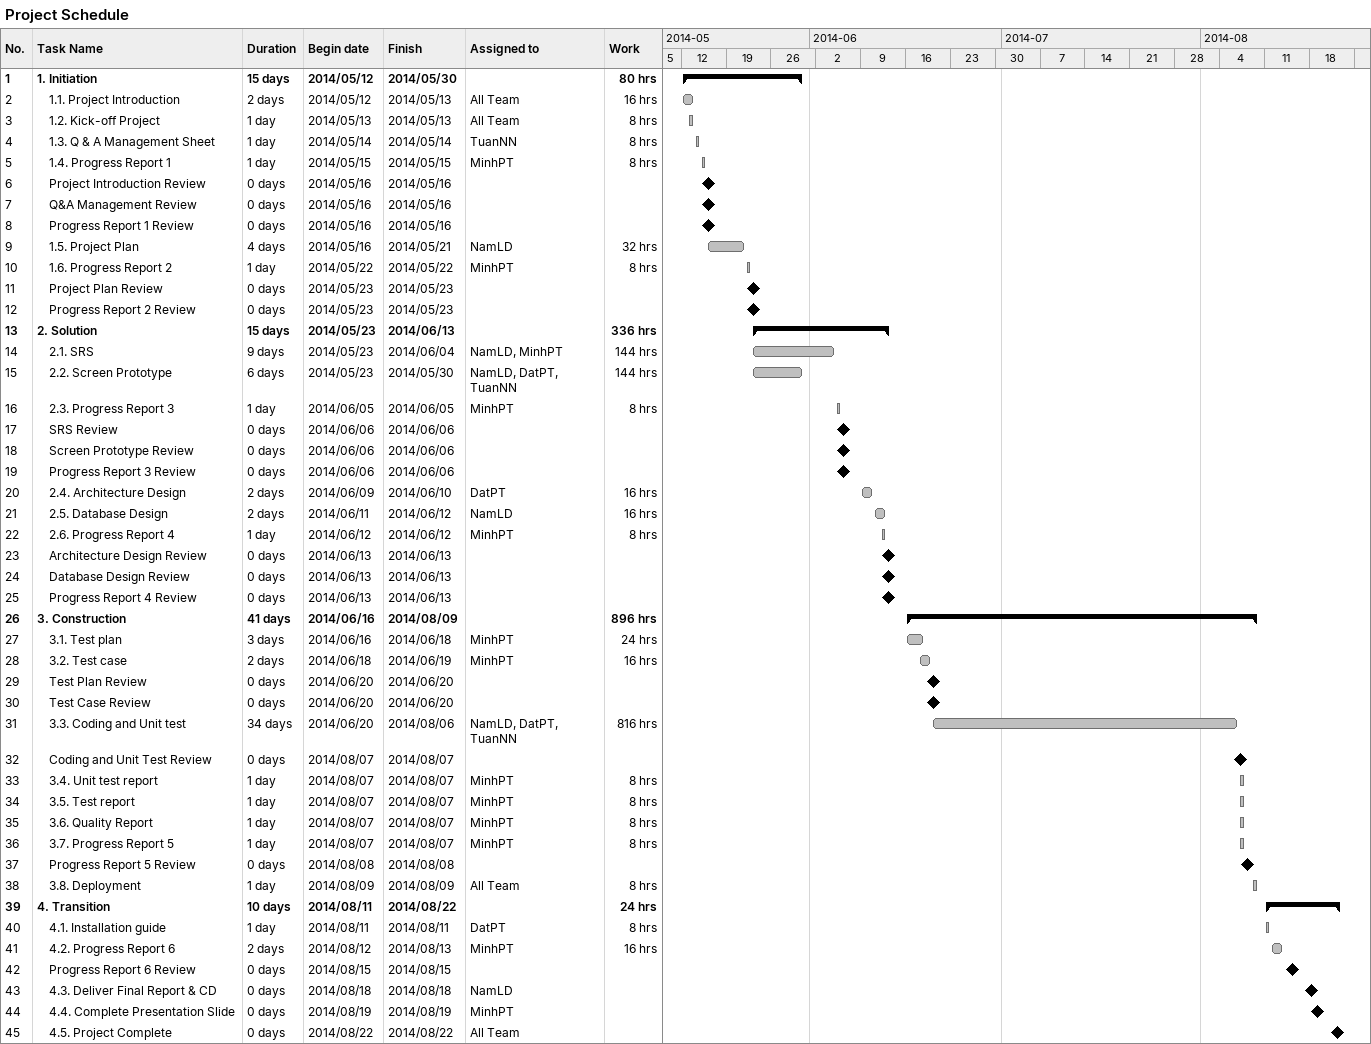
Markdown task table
Project Schedule

| ID | Level | Task | Duration | Start | Finish | Resources | Work (h) |
|---|---|---|---|---|---|---|---|
| 1 | 1 | **1. Initiation** | 15d | 2014-05-12 | 2014-05-30 |  | 80 |
| 2 | 2 | 1.1. Project Introduction | 2d | 2014-05-12 | 2014-05-13 | All Team | 16 |
| 3 | 2 | 1.2. Kick-off Project | 1d | 2014-05-13 | 2014-05-13 | All Team | 8 |
| 4 | 2 | 1.3. Q & A Management Sheet | 1d | 2014-05-14 | 2014-05-14 | TuanNN | 8 |
| 5 | 2 | 1.4. Progress Report 1 | 1d | 2014-05-15 | 2014-05-15 | MinhPT | 8 |
| 6 | 2 | Project Introduction Review | 0d | 2014-05-16 | 2014-05-16 |  |  |
| 7 | 2 | Q&A Management Review | 0d | 2014-05-16 | 2014-05-16 |  |  |
| 8 | 2 | Progress Report 1 Review | 0d | 2014-05-16 | 2014-05-16 |  |  |
| 9 | 2 | 1.5. Project Plan | 4d | 2014-05-16 | 2014-05-21 | NamLD | 32 |
| 10 | 2 | 1.6. Progress Report 2 | 1d | 2014-05-22 | 2014-05-22 | MinhPT | 8 |
| 11 | 2 | Project Plan Review | 0d | 2014-05-23 | 2014-05-23 |  |  |
| 12 | 2 | Progress Report 2 Review | 0d | 2014-05-23 | 2014-05-23 |  |  |
| 13 | 1 | **2. Solution** | 15d | 2014-05-23 | 2014-06-13 |  | 336 |
| 14 | 2 | 2.1. SRS | 9d | 2014-05-23 | 2014-06-04 | NamLD, MinhPT | 144 |
| 15 | 2 | 2.2. Screen Prototype | 6d | 2014-05-23 | 2014-05-30 | NamLD, DatPT, TuanNN | 144 |
| 16 | 2 | 2.3. Progress Report 3 | 1d | 2014-06-05 | 2014-06-05 | MinhPT | 8 |
| 17 | 2 | SRS Review | 0d | 2014-06-06 | 2014-06-06 |  |  |
| 18 | 2 | Screen Prototype Review | 0d | 2014-06-06 | 2014-06-06 |  |  |
| 19 | 2 | Progress Report 3 Review | 0d | 2014-06-06 | 2014-06-06 |  |  |
| 20 | 2 | 2.4. Architecture Design | 2d | 2014-06-09 | 2014-06-10 | DatPT | 16 |
| 21 | 2 | 2.5. Database Design | 2d | 2014-06-11 | 2014-06-12 | NamLD | 16 |
| 22 | 2 | 2.6. Progress Report 4 | 1d | 2014-06-12 | 2014-06-12 | MinhPT | 8 |
| 23 | 2 | Architecture Design Review | 0d | 2014-06-13 | 2014-06-13 |  |  |
| 24 | 2 | Database Design Review | 0d | 2014-06-13 | 2014-06-13 |  |  |
| 25 | 2 | Progress Report 4 Review | 0d | 2014-06-13 | 2014-06-13 |  |  |
| 26 | 1 | **3. Construction** | 41d | 2014-06-16 | 2014-08-09 |  | 896 |
| 27 | 2 | 3.1. Test plan | 3d | 2014-06-16 | 2014-06-18 | MinhPT | 24 |
| 28 | 2 | 3.2. Test case | 2d | 2014-06-18 | 2014-06-19 | MinhPT | 16 |
| 29 | 2 | Test Plan Review | 0d | 2014-06-20 | 2014-06-20 |  |  |
| 30 | 2 | Test Case Review | 0d | 2014-06-20 | 2014-06-20 |  |  |
| 31 | 2 | 3.3. Coding and Unit test | 34d | 2014-06-20 | 2014-08-06 | NamLD, DatPT, TuanNN | 816 |
| 32 | 2 | Coding and Unit Test Review | 0d | 2014-08-07 | 2014-08-07 |  |  |
| 33 | 2 | 3.4. Unit test report | 1d | 2014-08-07 | 2014-08-07 | MinhPT | 8 |
| 34 | 2 | 3.5. Test report | 1d | 2014-08-07 | 2014-08-07 | MinhPT | 8 |
| 35 | 2 | 3.6. Quality Report | 1d | 2014-08-07 | 2014-08-07 | MinhPT | 8 |
| 36 | 2 | 3.7. Progress Report 5 | 1d | 2014-08-07 | 2014-08-07 | MinhPT | 8 |
| 37 | 2 | Progress Report 5 Review | 0d | 2014-08-08 | 2014-08-08 |  |  |
| 38 | 2 | 3.8. Deployment | 1d | 2014-08-09 | 2014-08-09 | All Team | 8 |
| 39 | 1 | **4. Transition** | 10d | 2014-08-11 | 2014-08-22 |  | 24 |
| 40 | 2 | 4.1. Installation guide | 1d | 2014-08-11 | 2014-08-11 | DatPT | 8 |
| 41 | 2 | 4.2. Progress Report 6 | 2d | 2014-08-12 | 2014-08-13 | MinhPT | 16 |
| 42 | 2 | Progress Report 6 Review | 0d | 2014-08-15 | 2014-08-15 |  |  |
| 43 | 2 | 4.3. Deliver Final Report & CD | 0d | 2014-08-18 | 2014-08-18 | NamLD |  |
| 44 | 2 | 4.4. Complete Presentation Slide | 0d | 2014-08-19 | 2014-08-19 | MinhPT |  |
| 45 | 2 | 4.5. Project Complete | 0d | 2014-08-22 | 2014-08-22 | All Team |  |
